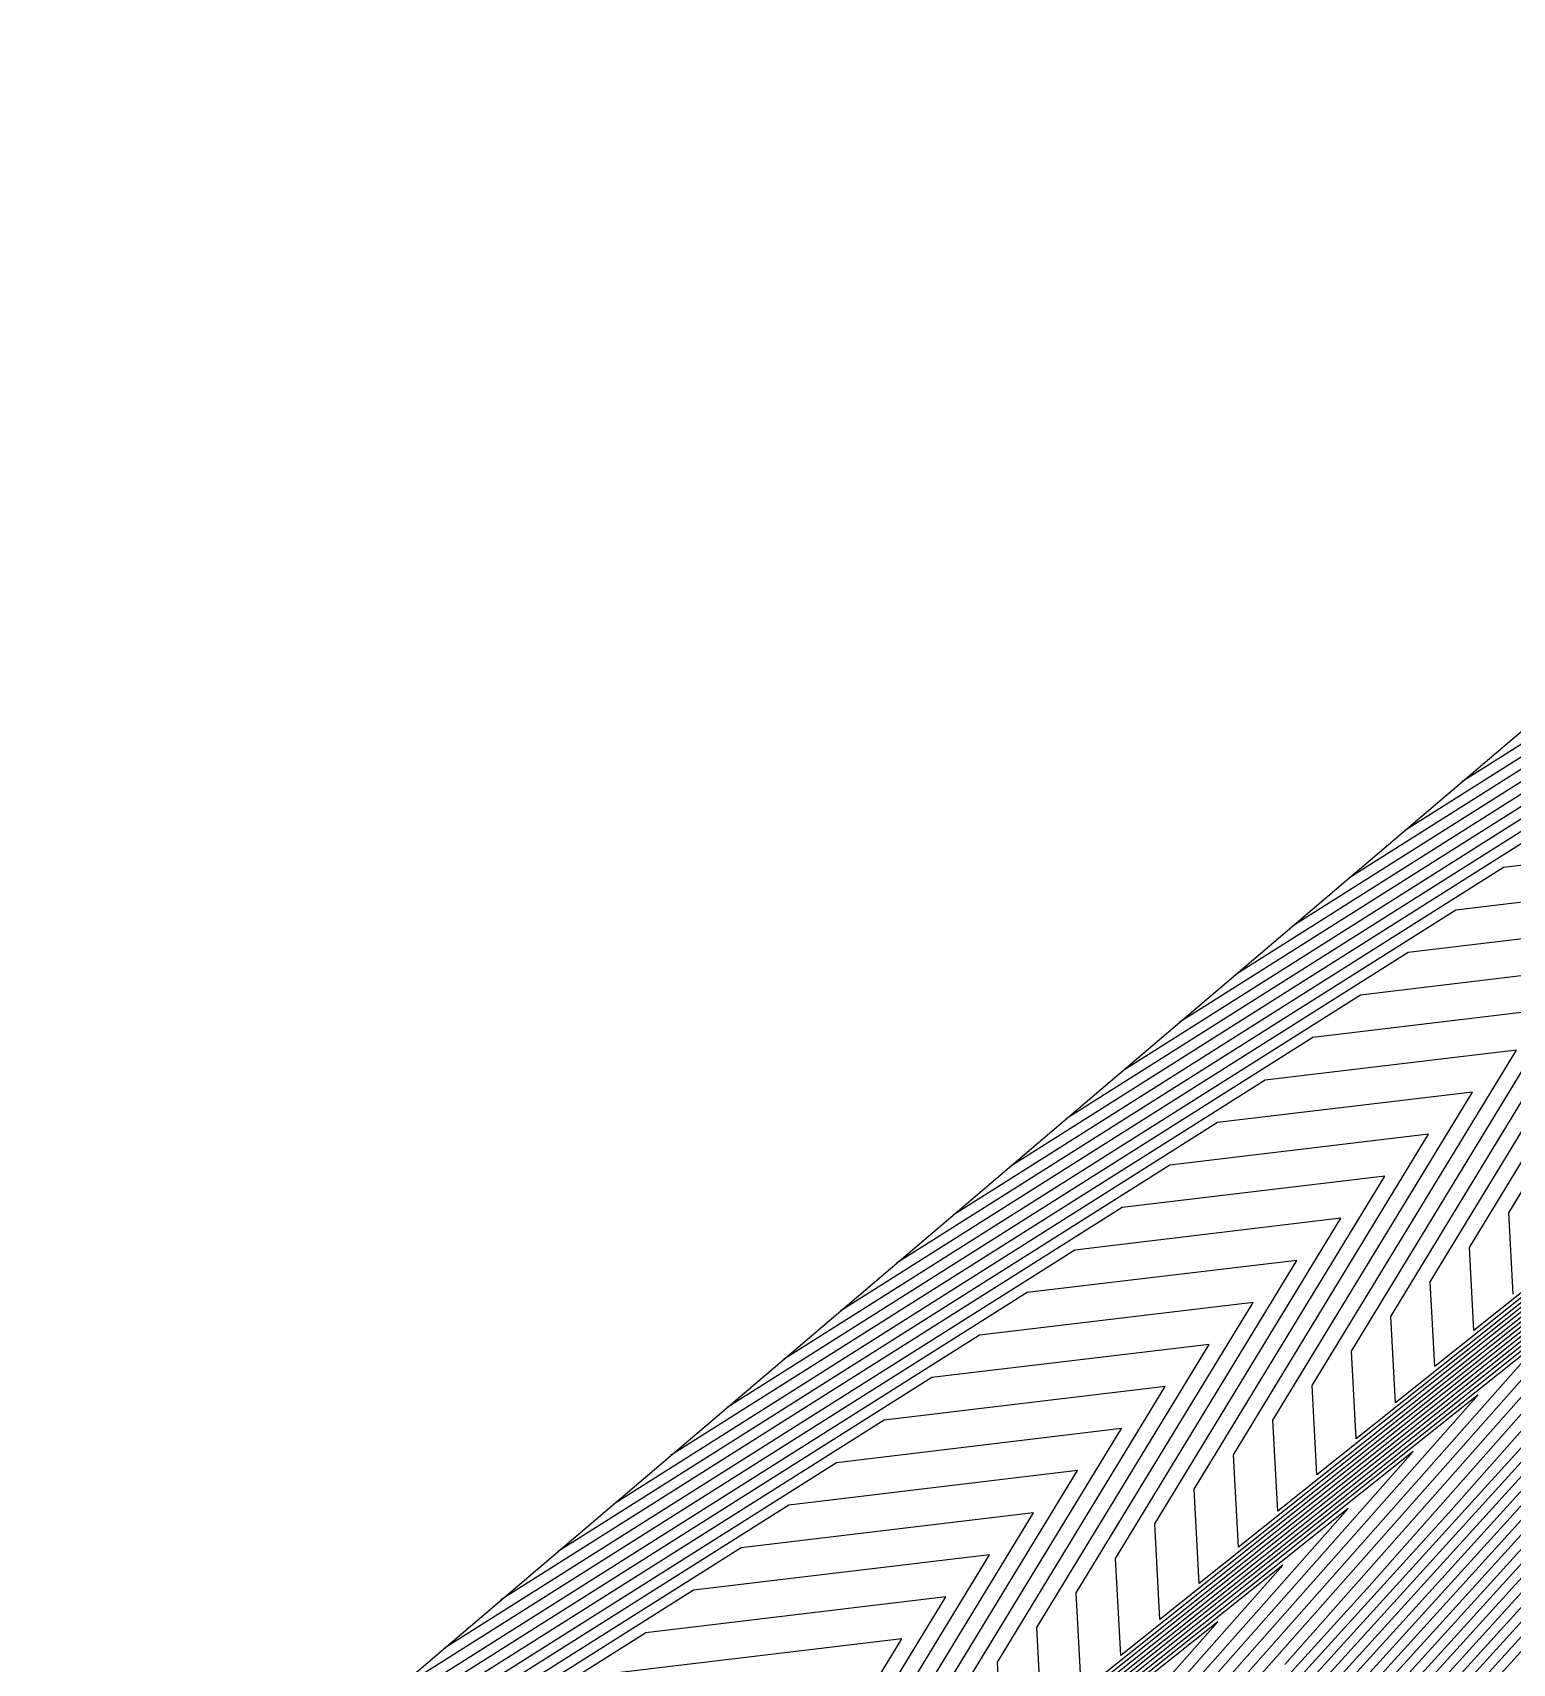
# Model space of a CAD drawing. Header units: metres. Extents: x 419582 to 423558, y 4805372 to 4807539.
# Drawn here: x 421680.5 to 421766.3, y 4806443.8 to 4806538.3 of the extents above; entities that cross this region are included whole.
import ezdxf

# ---------------------------------------------------------------- set-up
doc = ezdxf.new("R2010")
doc.units = ezdxf.units.M
for name, color, linetype in [('C-TINN-BNDY', 110, 'Continuous'), ('C-TOPO-MAJR', 9, 'Continuous'), ('C-TOPO-MINR', 8, 'Continuous')]:
    doc.layers.add(name, color=color, linetype=linetype)

msp = doc.modelspace()

# ---------------------------------------------------------------- linework, layer by layer
at = {"layer": 'C-TINN-BNDY', "color": 110, "linetype": 'Continuous', "lineweight": -3, "flags": 128}
msp.add_lwpolyline([(421193.45, 4806114.76), (421316.74, 4806181.07), (421324.23, 4806185.31), (421416.34, 4806233.29), (421455.96, 4806255.55), (421534.88, 4806300.35), (421936.98, 4806642.67), (421937.08, 4806642.77), (421937.18, 4806642.87), (421963.15, 4806666.69), (422251.15, 4806867.33), (422367.39, 4806957.21), (422449.57, 4807014.1), (422473.63, 4807031.8), (422600.66, 4807130.15), (422687.35, 4807196.06), (422733.46, 4807229.97)], dxfattribs=at)
at = {"layer": 'C-TOPO-MAJR', "color": 9, "linetype": 'Continuous', "lineweight": -3, "flags": 128}
for points, elevation in [([(421759.4, 4806436.319), (421833.874, 4806518.42)], 1775), ([(421779.575, 4806502.221), (421750.249, 4806483.7)], 1775), ([(421756.56, 4806388.188), (421755.901, 4806388.393), (421756.553, 4806389.027), (421756.553, 4806389.309), (421761.396, 4806399.24), (421761.359, 4806399.278), (421761.359, 4806399.602), (421761.378, 4806399.621), (421761.396, 4806399.64), (421760.894, 4806408.598), (421760.74, 4806408.752), (421759.243, 4806410.37), (421758.27, 4806413.099), (421749.161, 4806422.478), (421749.161, 4806422.553), (421748.998, 4806422.716), (421749.079, 4806422.797), (421749.161, 4806422.878), (421749.231, 4806423.285), (421750.672, 4806425.107), (421750.11, 4806430.306), (421750.164, 4806430.36), (421750.218, 4806430.415), (421810.112, 4806496.442)], 1770), ([(421802.055, 4806492.228), (421754.953, 4806454.684), (421754.677, 4806459.865), (421766.515, 4806479.319), (421751.956, 4806477.576), (421717.483, 4806455.805)], 1765), ([(421766.328, 4806465.156), (421766.076, 4806469.882), (421779.238, 4806491.511), (421765.766, 4806489.899), (421733.866, 4806469.753)], 1770), ([(421731.855, 4806418.606), (421762.589, 4806452.488), (421783.18, 4806475.778), (421743.578, 4806444.212), (421743.278, 4806449.849), (421753.792, 4806467.126), (421738.146, 4806465.254), (421701.1, 4806441.858)], 1760), ([(421748.175, 4806383.616), (421748.564, 4806383.999), (421748.564, 4806384.044), (421748.387, 4806384.222), (421749.019, 4806385.614), (421749.33, 4806387.22), (421749.417, 4806387.306), (421749.503, 4806387.392), (421747.605, 4806403.452), (421747.605, 4806403.525), (421747.441, 4806403.688), (421745.715, 4806405.499), (421745.715, 4806405.563), (421742.139, 4806418.464), (421741.981, 4806418.622), (421742.06, 4806418.701), (421742.139, 4806418.78), (421741.531, 4806419.097), (421740.954, 4806424.428), (421740.995, 4806424.469), (421741.037, 4806424.511), (421786.351, 4806474.465)], 1765), ([(421738.828, 4806430.511), (421764.305, 4806459.328), (421732.204, 4806433.74)], 1755), ([(421731.879, 4806439.833), (421741.069, 4806454.934), (421724.336, 4806452.932), (421684.717, 4806427.911)], 1755)]:
    msp.add_lwpolyline(points, dxfattribs=dict(at, elevation=elevation))
at = {"layer": 'C-TOPO-MINR', "color": 8, "linetype": 'Continuous', "lineweight": -3, "flags": 128}
for points, elevation in [([(421757.564, 4806435.138), (421829.121, 4806514.024)], 1774), ([(421790.623, 4806512.079), (421763.355, 4806494.858)], 1779), ([(421755.727, 4806433.957), (421824.369, 4806509.629)], 1773), ([(421787.861, 4806509.614), (421760.078, 4806492.068)], 1778), ([(421785.099, 4806507.15), (421756.802, 4806489.279)], 1777), ([(421817.156, 4806505.389), (421764.053, 4806463.062), (421763.796, 4806467.878), (421776.694, 4806489.072), (421763.004, 4806487.434), (421730.589, 4806466.963)], 1769), ([(421753.891, 4806432.777), (421819.617, 4806505.233)], 1772), ([(421782.337, 4806504.685), (421753.525, 4806486.489)], 1776), ([(421813.381, 4806502.099), (421761.778, 4806460.967), (421761.516, 4806465.875), (421774.149, 4806486.634), (421760.242, 4806484.97), (421727.313, 4806464.174)], 1768), ([(421752.055, 4806431.596), (421814.864, 4806500.838)], 1771), ([(421776.813, 4806499.757), (421746.972, 4806480.91)], 1774), ([(421809.606, 4806498.809), (421759.503, 4806458.873), (421759.236, 4806463.872), (421771.604, 4806484.195), (421757.48, 4806482.505), (421724.036, 4806461.384)], 1767), ([(421774.051, 4806497.292), (421743.695, 4806478.121)], 1773), ([(421805.831, 4806495.519), (421757.228, 4806456.779), (421756.956, 4806461.869), (421769.06, 4806481.757), (421754.718, 4806480.041), (421720.76, 4806458.595)], 1766), ([(421771.289, 4806494.828), (421740.419, 4806475.332)], 1772), ([(421768.528, 4806492.363), (421737.142, 4806472.542)], 1771), ([(421755.089, 4806387.384), (421754.6, 4806387.536), (421755.084, 4806388.007), (421755.084, 4806388.319), (421760.449, 4806399.318), (421760.428, 4806399.339), (421760.428, 4806399.698), (421760.439, 4806399.708), (421760.449, 4806399.718), (421760.178, 4806404.548), (421760.095, 4806404.631), (421756.294, 4806408.74), (421753.824, 4806415.668), (421747.889, 4806421.778), (421747.889, 4806421.967), (421747.783, 4806422.073), (421747.836, 4806422.125), (421747.889, 4806422.178), (421747.934, 4806422.444), (421748.873, 4806423.631), (421748.279, 4806429.131), (421748.33, 4806429.182), (421748.382, 4806429.234), (421805.36, 4806492.047)], 1769), ([(421798.28, 4806488.938), (421752.678, 4806452.59), (421752.397, 4806457.862), (421763.97, 4806476.88), (421749.194, 4806475.112), (421714.206, 4806453.016)], 1764), ([(421753.619, 4806386.58), (421753.299, 4806386.679), (421753.616, 4806386.987), (421753.616, 4806387.33), (421759.501, 4806399.397), (421759.498, 4806399.4), (421759.498, 4806399.794), (421759.5, 4806399.795), (421759.501, 4806399.797), (421759.462, 4806400.498), (421759.45, 4806400.51), (421753.345, 4806407.11), (421749.378, 4806418.236), (421746.617, 4806421.079), (421746.617, 4806421.38), (421746.567, 4806421.429), (421746.592, 4806421.454), (421746.617, 4806421.479), (421746.638, 4806421.602), (421747.075, 4806422.154), (421746.448, 4806427.955), (421746.497, 4806428.004), (421746.546, 4806428.053), (421800.608, 4806487.652)], 1768), ([(421794.505, 4806485.648), (421750.403, 4806450.495), (421750.117, 4806455.859), (421761.426, 4806474.442), (421746.432, 4806472.648), (421710.93, 4806450.227)], 1763), ([(421752.149, 4806385.776), (421751.998, 4806385.822), (421752.147, 4806385.968), (421752.147, 4806386.341), (421755.238, 4806392.678), (421755.135, 4806392.782), (421752.642, 4806402.647), (421752.677, 4806402.683), (421752.713, 4806402.718), (421752.713, 4806402.976), (421750.396, 4806405.48), (421746.288, 4806417.002), (421746.266, 4806416.98), (421746.244, 4806416.958), (421745.304, 4806420.348), (421745.107, 4806420.545), (421745.206, 4806420.644), (421745.304, 4806420.742), (421745.267, 4806420.762), (421744.616, 4806426.779), (421744.663, 4806426.826), (421744.709, 4806426.872), (421795.855, 4806483.256)], 1767), ([(421790.73, 4806482.358), (421748.128, 4806448.401), (421747.837, 4806453.856), (421758.881, 4806472.003), (421743.67, 4806470.183), (421707.653, 4806447.437)], 1762), ([(421786.955, 4806479.068), (421745.853, 4806446.307), (421745.558, 4806451.852), (421756.337, 4806469.565), (421740.908, 4806467.719), (421704.377, 4806444.648)], 1761), ([(421750.576, 4806384.917), (421750.614, 4806384.955), (421750.614, 4806384.959), (421750.417, 4806385.157), (421750.479, 4806385.295), (421750.51, 4806385.454), (421750.609, 4806385.553), (421750.707, 4806385.651), (421748.537, 4806404.022), (421748.537, 4806404.048), (421748.35, 4806404.235), (421747.744, 4806404.87), (421747.744, 4806404.892), (421743.722, 4806419.406), (421743.544, 4806419.584), (421743.633, 4806419.672), (421743.722, 4806419.761), (421743.399, 4806419.929), (421742.785, 4806425.604), (421742.829, 4806425.648), (421742.873, 4806425.691), (421791.103, 4806478.861)], 1766), ([(421730.019, 4806417.425), (421757.837, 4806448.093), (421779.405, 4806472.488), (421741.303, 4806442.118), (421740.998, 4806447.846), (421751.247, 4806464.688), (421735.384, 4806462.79), (421697.824, 4806439.069)], 1759), ([(421745.775, 4806382.316), (421746.514, 4806383.043), (421746.514, 4806383.129), (421746.357, 4806383.286), (421747.559, 4806385.933), (421748.15, 4806388.985), (421748.224, 4806389.059), (421748.298, 4806389.133), (421746.674, 4806402.882), (421746.674, 4806403.002), (421746.533, 4806403.142), (421743.685, 4806406.127), (421743.685, 4806406.234), (421740.557, 4806417.522), (421740.419, 4806417.661), (421740.488, 4806417.73), (421740.557, 4806417.799), (421739.663, 4806418.264), (421739.123, 4806423.253), (421739.162, 4806423.291), (421739.2, 4806423.33), (421781.598, 4806470.07)], 1764), ([(421753.085, 4806443.697), (421775.63, 4806469.198), (421739.028, 4806440.023), (421738.718, 4806445.843), (421748.703, 4806462.249), (421732.622, 4806460.325), (421694.547, 4806436.279)], 1758), ([(421748.332, 4806439.302), (421771.855, 4806465.908), (421736.753, 4806437.929), (421736.438, 4806443.839), (421746.158, 4806459.811), (421729.86, 4806457.861), (421691.27, 4806433.49)], 1757), ([(421743.374, 4806381.015), (421744.464, 4806382.087), (421744.464, 4806382.214), (421744.328, 4806382.35), (421746.099, 4806386.252), (421746.971, 4806390.751), (421747.032, 4806390.812), (421747.093, 4806390.874), (421745.742, 4806402.312), (421745.742, 4806402.479), (421745.625, 4806402.595), (421741.656, 4806406.756), (421741.656, 4806406.905), (421738.975, 4806416.581), (421738.856, 4806416.699), (421738.915, 4806416.758), (421738.975, 4806416.817), (421737.795, 4806417.432), (421737.292, 4806422.077), (421737.328, 4806422.113), (421737.364, 4806422.149), (421776.846, 4806465.674)], 1763), ([(421743.58, 4806434.906), (421768.08, 4806462.618), (421734.478, 4806435.835)], 1756), ([(421740.973, 4806379.714), (421742.414, 4806381.131), (421742.414, 4806381.299), (421742.298, 4806381.415), (421744.639, 4806386.571), (421745.791, 4806392.516), (421745.84, 4806392.565), (421745.889, 4806392.614), (421744.81, 4806401.742), (421744.81, 4806401.956), (421744.717, 4806402.049), (421739.627, 4806407.385), (421739.627, 4806407.576), (421737.392, 4806415.639), (421737.293, 4806415.738), (421737.343, 4806415.787), (421737.392, 4806415.836), (421735.926, 4806416.599), (421735.461, 4806420.902), (421735.494, 4806420.935), (421735.528, 4806420.968), (421772.094, 4806461.279)], 1762), ([(421734.159, 4806441.836), (421743.613, 4806457.373), (421727.098, 4806455.396), (421687.994, 4806430.701)], 1756), ([(421734.075, 4806426.115), (421760.53, 4806456.038), (421729.929, 4806431.646)], 1754), ([(421738.573, 4806378.414), (421740.364, 4806380.175), (421740.364, 4806380.384), (421740.268, 4806380.479), (421743.179, 4806386.89), (421744.611, 4806394.282), (421744.647, 4806394.318), (421744.684, 4806394.355), (421743.878, 4806401.172), (421743.878, 4806401.433), (421743.809, 4806401.502), (421737.597, 4806408.014), (421737.597, 4806408.247), (421735.81, 4806414.697), (421735.731, 4806414.776), (421735.77, 4806414.815), (421735.81, 4806414.855), (421734.058, 4806415.767), (421733.63, 4806419.726), (421733.661, 4806419.757), (421733.691, 4806419.787), (421767.341, 4806456.883)], 1761), ([(421729.599, 4806437.83), (421738.524, 4806452.496), (421721.574, 4806450.468), (421681.441, 4806425.122)], 1754), ([(421729.323, 4806421.72), (421756.755, 4806452.748), (421727.654, 4806429.551)], 1753), ([(421727.319, 4806435.826), (421735.979, 4806450.057), (421718.812, 4806448.003), (421678.164, 4806422.332)], 1753), ([(421724.571, 4806417.324), (421752.98, 4806449.457), (421725.379, 4806427.457)], 1752), ([(421725.039, 4806433.823), (421733.435, 4806447.619), (421716.05, 4806445.539), (421674.888, 4806419.543)], 1752), ([(421719.819, 4806412.929), (421749.205, 4806446.167), (421723.104, 4806425.363)], 1751), ([(421722.76, 4806431.82), (421730.89, 4806445.18), (421713.288, 4806443.074)], 1751)]:
    msp.add_lwpolyline(points, dxfattribs=dict(at, elevation=elevation))

doc.saveas('drawing.dxf')
